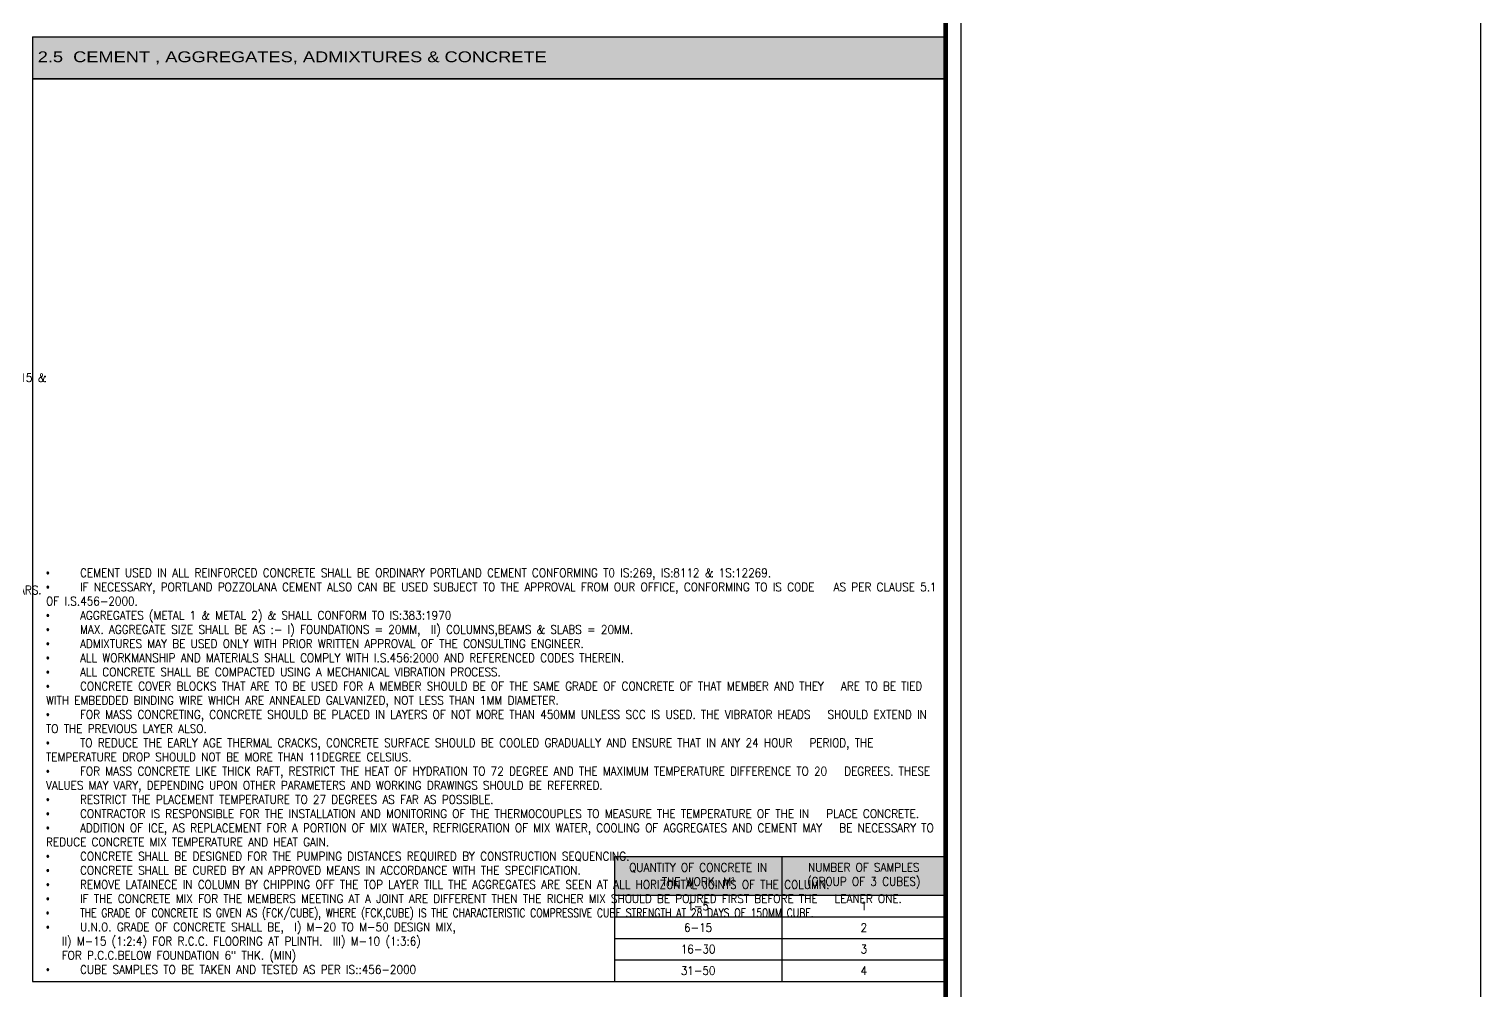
# Model space of a CAD drawing. Header units: inches. Extents: x 74008 to 297778, y 30011 to 129011.
# Drawn here: x 174588 to 220693, y 64811 to 95371 of the extents above; entities that cross this region are included whole.
import ezdxf

# ---------------------------------------------------------------- set-up
doc = ezdxf.new("R2010")
doc.units = ezdxf.units.IN
doc.header["$MEASUREMENT"] = 0
for name, color, linetype in [('BEAM', 7, 'Continuous'), ('BEAM_SCHEDULE', 7, 'Continuous'), ('BORDER', 5, 'Continuous'), ('COLUMN_CENTER', 1, 'Continuous'), ('TITLE_BLOCK', 7, 'Continuous')]:
    doc.layers.add(name, color=color, linetype=linetype)
doc.styles.add('ARIAL', font='arial.ttf')
doc.styles.add('ROMANS', font='romans.shx')
doc.styles.add('Romans25', font='romans.shx', dxfattribs={"width": 0.8, "height": 2.5})
doc.styles.add('Romans35', font='romans.shx', dxfattribs={"width": 0.8, "height": 3.5})

# ---------------------------------------------------------------- blocks, each defined once
blk = doc.blocks.new('*T33')
at = {"layer": 'BEAM_SCHEDULE', "color": 4}
for p, q in [((0, 0), (28990, 0)), ((0, 0), (0, -1329)), ((28990, 0), (28990, -1329)), ((0, -1329), (28990, -1329))]:
    blk.add_line(p, q, dxfattribs=at)
at = {"layer": 'BEAM_SCHEDULE', "color": 58}
blk.add_solid([(0, 0), (0, -1329), (28990, 0), (28990, -1329)], dxfattribs=at)
at = {"layer": 'BEAM_SCHEDULE', "color": 3, "insert": (162, -664), "char_height": 345, "width": 28665.84, "attachment_point": 4, "style": 'ARIAL'}
blk.add_mtext('{\\W1.2;2.5  CEMENT , AGGREGATES, ADMIXTURES & CONCRETE}', dxfattribs=at)
blk = doc.blocks.new('*T36')
at = {"layer": 'BEAM_SCHEDULE', "color": 8}
for p, q in [((0, 0), (10518, 0)), ((0, 0), (0, -1237)), ((5323, 0), (5323, -1237)), ((10518, 0), (10518, -1237))]:
    blk.add_line(p, q, dxfattribs=at)
at = {"layer": 'BEAM_SCHEDULE', "color": 154}
for p, q in [((0, -1237), (10518, -1237)), ((0, -1237), (0, -3973)), ((5323, -1237), (5323, -3973)), ((10518, -1237), (10518, -3973)), ((0, -1921), (10518, -1921)), ((0, -2605), (10518, -2605)), ((0, -3289), (10518, -3289)), ((0, -3973), (10518, -3973))]:
    blk.add_line(p, q, dxfattribs=at)
at = {"layer": 'BEAM_SCHEDULE', "color": 250}
for points in [[(0, 0), (0, -1237), (5323, 0), (5323, -1237)], [(5323, 0), (5323, -1237), (10518, 0), (10518, -1237)]]:
    blk.add_solid(points, dxfattribs=at)
at = {"layer": 'BEAM_SCHEDULE', "color": 3, "char_height": 270, "attachment_point": 5, "style": 'Romans35'}
for s, insert, width in [('{\\W0.9;QUANTITY OF CONCRETE IN THE WORK, M\\fRockwell|b0|i0|c0|p18;³}', (2661, -618), 4998.89), ('{\\W0.9;NUMBER OF SAMPLES (GROUP OF 3 CUBES)}', (7921, -618), 4871.56)]:
    blk.add_mtext(s, dxfattribs=dict(at, insert=insert, width=width))
at = {"layer": 'BEAM_SCHEDULE', "color": 7, "char_height": 270, "attachment_point": 5, "style": 'Romans25'}
for s, insert, width in [('{\\W0.9;1-5    }', (2661, -1579), 4998.89), ('{\\W0.9;1}', (7921, -1579), 4871.56), ('{\\W0.9;6-15}', (2661, -2263), 4998.89), ('{\\W0.9;2}', (7921, -2263), 4871.56), ('{\\W0.9;16-30}', (2661, -2947), 4998.89), ('{\\W0.9;3}', (7921, -2947), 4871.56), ('{\\W0.9;31-50}', (2661, -3631), 4998.89), ('{\\W0.9;4}', (7921, -3631), 4871.56)]:
    blk.add_mtext(s, dxfattribs=dict(at, insert=insert, width=width))

msp = doc.modelspace()

# ---------------------------------------------------------------- linework, layer by layer
at = {"color": 8}
msp.add_lwpolyline([(174702.4, 65114), (203692.2, 65114), (203692.2, 93792.8), (174702.4, 93792.8)], close=True, dxfattribs=at)
at = {"layer": 'BEAM', "color": 224, "const_width": 150}
msp.add_lwpolyline([(144979.9, 44377.1), (203692.2, 44377.1), (203692.2, 128510.7), (144979.9, 128510.7)], close=True, dxfattribs=at)
at = {"layer": 'BORDER'}
msp.add_lwpolyline([(74007.6, 30010.7), (220692.6, 30010.7), (220692.6, 129010.7), (74007.6, 129010.7)], close=True, dxfattribs=at)
at = {"layer": 'TITLE_BLOCK', "color": 3}
msp.add_line((204192.2, 30010.7), (204192.2, 129010.7), dxfattribs=at)

# ---------------------------------------------------------------- block references
for name, p in [('*T33', (174702.4, 95121.3)), ('*T36', (193173.8, 69086.9))]:
    msp.add_blockref(name, p)

# ---------------------------------------------------------------- texts
at = {"layer": 'COLUMN_CENTER', "color": 7, "ltscale": 5, "char_height": 270, "attachment_point": 7, "style": 'ROMANS'}
for s, insert, width in [("{\\fSymbol|b0|i0|c2|p18;\\W0.90000x;·^I}{\\Fromans.SHX;\\W0.90000x;THE REINFORCEMENT DETAILING SHOULD CONFORM TO IS : 13920-2016 TO SATISFY THE DUCTILE DETAILING NORMS IF MENTIONED IN THE }{\\Fromans.SHX;\\W0.90000x;WORKING DRG.}{\\Fromans.SHX;\\H2.66670x;\\W0.90000x; }\\P{\\fSymbol|b0|i0|c2|p18;\\H1.00001x;\\W0.90000x;·^I}{\\Fromans.SHX;\\H1.00001x;\\W0.90000x;ALL REINFORCEMENT STEEL EXCEPT M.S.LUGS FOR INSERT PLATES SHALL BE HIGH YIELD STRENGTH OF DEFORMED BARS CONFORMING TO IS : }{\\Fromans.SHX;\\H2.11113x;\\W0.90000x; }{\\Fromans.SHX;\\H1.00000x;\\W0.90000x;1786-2008(GRADE FE415 & ABOVE )}{\\Fromans.SHX;\\H2.48680x;\\W0.90000x; }\\P{\\fSymbol|b0|i0|c2|p18;\\H1.00002x;\\W0.90000x;·^I}{\\Fromans.SHX;\\H1.00002x;\\W0.90000x;REINFORCEMENT SHALL BE FREE FROM PITTING,LOOSE RUST,MILL SCALES,PAINT,OIL,GREASE,ADHERING EARTH SHUTTERING, OIL SHOULD NOT COME IN }{\\Fromans.SHX;\\H2.45684x;\\W0.90000x; }{\\Fromans.SHX;\\H1.00003x;\\W0.90000x;CONTACT WITH REINFORCEMENT BARS.}{\\Fromans.SHX;\\H2.18117x;\\W0.90000x; }\\P{\\fSymbol|b0|i0|c2|p18;\\H1.00004x;\\W0.90000x;·^I}{\\Fromans.SHX;\\H1.00004x;\\W0.90000x;LUGS IN INSERT PLATES SHALL BE PLAIN M.S.BARS, CONFORMING TO GRADE(S) IS:432 (PART-1) INDICATED AS ∅ PLATES, ANGLES USED AS LUGS, }{\\Fromans.SHX;\\H2.46361x;\\W0.90000x; }{\\Fromans.SHX;\\H1.00005x;\\W0.90000x;SHALL CONFORM TO IS:226/2062 GRADE-A}{\\Fromans.SHX;\\H2.65514x;\\W0.90000x; }\\P{\\fSymbol|b0|i0|c2|p18;\\H1.00003x;\\W0.90000x;·^I}{\\Fromans.SHX;\\H1.00003x;\\W0.90000x;LAPS AND SPLICES SHALL BE PROVIDED WHERE SHOWN ON DRAWINGS. IF LAPS ARE NOT SHOWN ON DRAWINGS, BARS SHALL BE LAPPED USING }{\\Fromans.SHX;\\H2.40078x;\\W0.90000x; }{\\Fromans.SHX;\\H1.00002x;\\W0.90000x;MAXIMUM STOCK LENGTHS EQUAL TO 12M AND ALTERNATE LAPS SHALL BE STAGGERED. DISTANCE BETWEEN THE STAGGERED LAPS SHALL NOT BE }{\\Fromans.SHX;\\H2.19984x;\\W0.90000x; }{\\Fromans.SHX;\\H1.00003x;\\W0.90000x;LESS THAN 1.3 X LAP LENGTH.}{\\Fromans.SHX;\\H2.26676x;\\W0.90000x; }\\P{\\fSymbol|b0|i0|c2|p18;\\H1.00000x;\\W0.90000x;·^I}{\\Fromans.SHX;\\H1.00000x;\\W0.90000x;THE CONTRACTOR IS RESPONSIBLE FOR PROVISION OF, AND SCHEDULING OF  CHAIRS, SPACERS ETC. FOR THE SUPPORT OF REINFORCEMENT. THE }{\\Fromans.SHX;\\H2.24441x;\\W0.90000x; }{\\Fromans.SHX;\\H1.00000x;\\W0.90000x;CONTRACTOR SHALL SUBMIT PROPOSALS FOR SPACERS, CHAIRS, ETC. FOR THE ENGINEER'S  APPROVAL. THE MIN. DIA. OF CHAIRS HAS TO BE }{\\Fromans.SHX;\\H2.44229x;\\W0.90000x; }{\\Fromans.SHX;\\H0.99997x;\\W0.90000x;12MM.}{\\Fromans.SHX;\\H2.47153x;\\W0.90000x; }\\P{\\fSymbol|b0|i0|c2|p18;\\H0.99998x;\\W0.90000x;·^I}{\\Fromans.SHX;\\H0.99998x;\\W0.90000x;CONTRACTOR TO SUPPORT ALL REINFORCEMENT ACCURATELY AND SECURELY ON APPROVED  CHAIRS PRIOR TO PLACING CONCRETE.}{\\Fromans.SHX;\\H2.17606x;\\W0.90000x; }\\P{\\fSymbol|b0|i0|c2|p18;\\H0.99996x;\\W0.90000x;·^I}{\\Fromans.SHX;\\H0.99996x;\\W0.90000x;WELDING AND/OR SITE CUTTING OF REINFORCING SHALL NOT BE PERMITTED UNLESS REVIEWED AND ACCEPTED IN WRITING BY THE ENGINEER.}{\\Fromans.SHX;\\H2.46501x;\\W0.90000x; }\\P{\\fSymbol|b0|i0|c2|p18;\\H0.99996x;\\W0.90000x;·^I}{\\Fromans.SHX;\\H0.99996x;\\W0.90000x;IF THERE ARE LAYERS OF BARS IN BEAMS, SPACER BARS ARE TO BE PROVIDED AT 1M SPACING. DIAMETER OF SPACER BARS SHOULD BE THE }{\\Fromans.SHX;\\H2.46389x;\\W0.90000x; }{\\Fromans.SHX;\\H0.99995x;\\W0.90000x;LARGER DIA OF BARS OR 16MM WHICHEVER IS MIN.}{\\Fromans.SHX;\\H2.17858x;\\W0.90000x; }\\P{\\fSymbol|b0|i0|c2|p18;\\H0.99997x;\\W0.90000x;·^I}{\\Fromans.SHX;\\H0.99997x;\\W0.90000x;IN CASE OF LAP/SPLICE BETWEEN BARS OF DIFFERENT DIAMETERS, THE SMALLER DIAMETER SHALL BE CONSIDERED.}{\\Fromans.SHX;\\H2.46422x;\\W0.90000x; }\\P{\\fSymbol|b0|i0|c2|p18;\\H0.99998x;\\W0.90000x;·^I}{\\Fromans.SHX;\\H0.99998x;\\W0.90000x;ALL STARTER BARS SHALL HAVE A MINIMUM EMBEDMENT LENGTH EQUIVALENT TO THE STRAIGHT TENSION EMBEDMENT LENGTH CORRESPONDING TO }{\\Fromans.SHX;\\H2.46426x;\\W0.90000x; }{\\Fromans.SHX;\\H1.00000x;\\W0.90000x;THE SIZE OF THE BARS.}{\\Fromans.SHX;\\H2.17859x;\\W0.90000x; }\\P{\\fSymbol|b0|i0|c2|p18;\\H1.00002x;\\W0.90000x;·^I}{\\Fromans.SHX;\\H1.00002x;\\W0.90000x;PROVIDE STARTER BARS TO WALLS AND COLUMNS SIMILAR IN NUMBER, SIZE AND SPACING TO THE VERTICAL STEEL IN THE WALL OR COLUMN }{\\Fromans.SHX;\\H2.27384x;\\W0.90000x; }{\\Fromans.SHX;\\H1.00001x;\\W0.90000x;ABOVE OR U.N.O.}{\\Fromans.SHX;\\H2.24212x;\\W0.90000x; }\\P{\\fSymbol|b0|i0|c2|p18;\\H1.00003x;\\W0.90000x;·^I}{\\Fromans.SHX;\\H1.00003x;\\W0.90000x;MECHANICAL COUPLERS ARE PREFERABLE FOR COLUMN LONGITUDINAL BARS WHICH ARE MORE THAN 20MM.}{\\Fromans.SHX;\\H2.25267x;\\W0.90000x; }\\P{\\fSymbol|b0|i0|c2|p18;\\H1.00001x;\\W0.90000x;·^I}{\\Fromans.SHX;\\H1.00001x;\\W0.90000x;ALL DOWELS PROVIDED FOR LAPPING SHALL BE WASHED WITH CEMENT IF LEFT EXPOSED FOR A PERIOD EXCEEDING 10 DAYS.}{\\Fromans.SHX;\\H2.24911x;\\W0.90000x; }\\P{\\fSymbol|b0|i0|c2|p18;\\H1.00000x;\\W0.90000x;·^I}{\\Fromans.SHX;\\H1.00000x;\\W0.90000x;WELDING OF THE REINFORCING BARS SHALL CONFORM TO THE PROVISIONS IN THE RELEVANT CODES.}{\\Fromans.SHX;\\H2.25030x;\\W0.90000x; }\\P{\\fSymbol|b0|i0|c2|p18;\\H1.00001x;\\W0.90000x;·^I}{\\Fromans.SHX;\\H1.00001x;\\W0.90000x;REINFORCING BARS SHALL BE TESTED WHENEVER A NEW LOT OF STEEL ARRIVES AT SITE. SUCH TESTS SHALL BE CONDUCTED FOR EACH DIAMETER }{\\Fromans.SHX;\\H2.24993x;\\W0.90000x; }{\\Fromans.SHX;\\H1.00000x;\\W0.90000x;OF THE REINFORCING BARS IN ACCORDANCE WITH I.S. STANDARDS, IN DESIGNATED LABORATORIES.  }{\\Fromans.SHX;\\H2.25001x;\\W0.90000x; }\\P{\\fSymbol|b0|i0|c2|p18;\\H0.99999x;\\W0.90000x;·^I}{\\Fromans.SHX;\\H0.99999x;\\W0.90000x;LATAINECE OF COLUMN & STEEL SHOULD BE REMOVED AT COLUMN JUNCTION & OPEN SURFACES.}{\\Fromans.SHX;\\H2.24998x;\\W0.90000x; }", (145409.7, 74259.7), 28767), ('{\\fSymbol|b0|i0|c2|p18;\\W0.90000x;·^I}{\\Fromans.SHX;\\W0.90000x;CEMENT USED IN ALL REINFORCED CONCRETE SHALL BE ORDINARY PORTLAND CEMENT CONFORMING T0 IS:269, IS:8112 & 1S:12269.}\\P{\\fSymbol|b0|i0|c2|p18;\\W0.90000x;·^I}{\\Fromans.SHX;\\W0.90000x;IF NECESSARY, PORTLAND POZZOLANA CEMENT ALSO CAN BE USED SUBJECT TO THE APPROVAL FROM OUR OFFICE, CONFORMING TO IS CODE }{\\Fromans.SHX;\\H2.66670x;\\W0.90000x; }{\\Fromans.SHX;\\H1.00001x;\\W0.90000x;AS PER CLAUSE 5.1 OF I.S.456-2000.}{\\Fromans.SHX;\\H2.11113x;\\W0.90000x; }\\P{\\fSymbol|b0|i0|c2|p18;\\H1.00000x;\\W0.90000x;·^I}{\\Fromans.SHX;\\H1.00000x;\\W0.90000x;AGGREGATES (METAL 1 & METAL 2) & SHALL CONFORM TO IS:383:1970}{\\Fromans.SHX;\\H2.48680x;\\W0.90000x; }\\P{\\fSymbol|b0|i0|c2|p18;\\H1.00002x;\\W0.90000x;·^I}{\\Fromans.SHX;\\H1.00002x;\\W0.90000x;MAX. AGGREGATE SIZE SHALL BE AS :- I) FOUNDATIONS = 20MM,  II) COLUMNS,BEAMS & SLABS = 20MM. }{\\Fromans.SHX;\\H2.64734x;\\W0.90000x; }\\P{\\fSymbol|b0|i0|c2|p18;\\H1.00003x;\\W0.90000x;·^I}{\\Fromans.SHX;\\H1.00003x;\\W0.90000x;ADMIXTURES MAY BE USED ONLY WITH PRIOR WRITTEN APPROVAL OF THE CONSULTING ENGINEER.}{\\Fromans.SHX;\\H2.40338x;\\W0.90000x; }\\P{\\fSymbol|b0|i0|c2|p18;\\H1.00005x;\\W0.90000x;·^I}{\\Fromans.SHX;\\H1.00005x;\\W0.90000x;ALL WORKMANSHIP AND MATERIALS SHALL COMPLY WITH I.S.456:2000 AND REFERENCED CODES THEREIN.}{\\Fromans.SHX;\\H2.19900x;\\W0.90000x; }\\P{\\fSymbol|b0|i0|c2|p18;\\H1.00004x;\\W0.90000x;·^I}{\\Fromans.SHX;\\H1.00004x;\\W0.90000x;ALL CONCRETE SHALL BE COMPACTED USING A MECHANICAL VIBRATION PROCESS.}{\\Fromans.SHX;\\H2.26709x;\\W0.90000x; }\\P{\\fSymbol|b0|i0|c2|p18;\\H1.00004x;\\W0.90000x;·^I}{\\Fromans.SHX;\\H1.00004x;\\W0.90000x;CONCRETE COVER BLOCKS THAT ARE TO BE USED FOR A MEMBER SHOULD BE OF THE SAME GRADE OF CONCRETE OF THAT MEMBER AND THEY }{\\Fromans.SHX;\\H2.24438x;\\W0.90000x; }{\\Fromans.SHX;\\H1.00003x;\\W0.90000x;ARE TO BE TIED WITH EMBEDDED BINDING WIRE WHICH ARE ANNEALED GALVANIZED, NOT LESS THAN 1MM DIAMETER.}{\\Fromans.SHX;\\H2.25196x;\\W0.90000x; }\\P{\\fSymbol|b0|i0|c2|p18;\\H1.00003x;\\W0.90000x;·^I}{\\Fromans.SHX;\\H1.00003x;\\W0.90000x;FOR MASS CONCRETING, CONCRETE SHOULD BE PLACED IN LAYERS OF NOT MORE THAN 450MM UNLESS SCC IS USED. THE VIBRATOR HEADS }{\\Fromans.SHX;\\H2.24947x;\\W0.90000x; }{\\Fromans.SHX;\\H1.00005x;\\W0.90000x;SHOULD EXTEND IN TO THE PREVIOUS LAYER ALSO.}{\\Fromans.SHX;\\H2.25030x;\\W0.90000x; }\\P{\\fSymbol|b0|i0|c2|p18;\\H1.00003x;\\W0.90000x;·^I}{\\Fromans.SHX;\\H1.00003x;\\W0.90000x;TO REDUCE THE EARLY AGE THERMAL CRACKS, CONCRETE SURFACE SHOULD BE COOLED GRADUALLY AND ENSURE THAT IN ANY 24 HOUR }{\\Fromans.SHX;\\H2.24998x;\\W0.90000x; }{\\Fromans.SHX;\\H1.00003x;\\W0.90000x;PERIOD, THE TEMPERATURE DROP SHOULD NOT BE MORE THAN 11DEGREE CELSIUS.}{\\Fromans.SHX;\\H2.25006x;\\W0.90000x; }\\P{\\fSymbol|b0|i0|c2|p18;\\H1.00002x;\\W0.90000x;·^I}{\\Fromans.SHX;\\H1.00002x;\\W0.90000x;FOR MASS CONCRETE LIKE THICK RAFT, RESTRICT THE HEAT OF HYDRATION TO 72 DEGREE AND THE MAXIMUM TEMPERATURE DIFFERENCE TO 20 }{\\Fromans.SHX;\\H2.25003x;\\W0.90000x; }{\\Fromans.SHX;\\H1.00003x;\\W0.90000x;DEGREES. THESE VALUES MAY VARY, DEPENDING UPON OTHER PARAMETERS AND WORKING DRAWINGS SHOULD BE REFERRED.}{\\Fromans.SHX;\\H2.25006x;\\W0.90000x; }\\P{\\fSymbol|b0|i0|c2|p18;\\H1.00002x;\\W0.90000x;·^I}{\\Fromans.SHX;\\H1.00002x;\\W0.90000x;RESTRICT THE PLACEMENT TEMPERATURE TO 27 DEGREES AS FAR AS POSSIBLE.}{\\Fromans.SHX;\\H2.25004x;\\W0.90000x; }\\P{\\fSymbol|b0|i0|c2|p18;\\H1.00001x;\\W0.90000x;·^I}{\\Fromans.SHX;\\H1.00001x;\\W0.90000x;CONTRACTOR IS RESPONSIBLE FOR THE INSTALLATION AND MONITORING OF THE THERMOCOUPLES TO MEASURE THE TEMPERATURE OF THE IN }{\\Fromans.SHX;\\H2.25002x;\\W0.90000x; }{\\Fromans.SHX;\\H1.00000x;\\W0.90000x;PLACE CONCRETE.}{\\Fromans.SHX;\\H2.24999x;\\W0.90000x; }\\P{\\fSymbol|b0|i0|c2|p18;\\H0.99999x;\\W0.90000x;·^I}{\\Fromans.SHX;\\H0.99999x;\\W0.90000x;ADDITION OF ICE, AS REPLACEMENT FOR A PORTION OF MIX WATER, REFRIGERATION OF MIX WATER, COOLING OF AGGREGATES AND CEMENT MAY }{\\Fromans.SHX;\\H2.24997x;\\W0.90000x; }{\\Fromans.SHX;\\H0.99998x;\\W0.90000x;BE NECESSARY TO REDUCE CONCRETE MIX TEMPERATURE AND HEAT GAIN.}{\\Fromans.SHX;\\H2.24995x;\\W0.90000x; }\\P{\\fSymbol|b0|i0|c2|p18;\\H0.99997x;\\W0.90000x;·^I}{\\Fromans.SHX;\\H0.99997x;\\W0.90000x;CONCRETE SHALL BE DESIGNED FOR THE PUMPING DISTANCES REQUIRED BY CONSTRUCTION SEQUENCING.}{\\Fromans.SHX;\\H2.24993x;\\W0.90000x; }\\P{\\fSymbol|b0|i0|c2|p18;\\H0.99996x;\\W0.90000x;·^I}{\\Fromans.SHX;\\H0.99996x;\\W0.90000x;CONCRETE SHALL BE CURED BY AN APPROVED MEANS IN ACCORDANCE WITH THE SPECIFICATION.}{\\Fromans.SHX;\\H2.24990x;\\W0.90000x; }\\P{\\fSymbol|b0|i0|c2|p18;\\H0.99995x;\\W0.90000x;·^I}{\\Fromans.SHX;\\H0.99995x;\\W0.90000x;REMOVE LATAINECE IN COLUMN BY CHIPPING OFF THE TOP LAYER TILL THE AGGREGATES ARE SEEN AT ALL HORIZONTAL JOINTS OF THE COLUMN.}{\\Fromans.SHX;\\H2.24988x;\\W0.90000x; }\\P{\\fSymbol|b0|i0|c2|p18;\\H0.99994x;\\W0.90000x;·^I}{\\Fromans.SHX;\\H0.99994x;\\W0.90000x;IF THE CONCRETE MIX FOR THE MEMBERS MEETING AT A JOINT ARE DIFFERENT THEN THE RICHER MIX SHOULD BE POURED FIRST BEFORE THE }{\\Fromans.SHX;\\H2.24986x;\\W0.90000x; }{\\Fromans.SHX;\\H0.99993x;\\W0.90000x;LEANER ONE.}{\\Fromans.SHX;\\H2.24984x;\\W0.90000x; }\\P{\\fSymbol|b0|i0|c2|p18;\\H0.99992x;\\W0.80000x;·^I}{\\Fromans.SHX;\\H0.99992x;\\W0.80000x;THE GRADE OF CONCRETE IS GIVEN AS (FCK/CUBE), WHERE (FCK,CUBE) IS THE CHARACTERISTIC COMPRESSIVE CUBE STRENGTH AT 28 DAYS OF 150MM CUBE.}{\\Fromans.SHX;\\H2.44030x;\\W0.80000x; }\\P{\\fSymbol|b0|i0|c2|p18;\\H0.99994x;\\W0.90000x;·^I}{\\Fromans.SHX;\\H0.99994x;\\W0.90000x;U.N.O. GRADE OF CONCRETE SHALL BE,  I) M-20 TO M-50 DESIGN MIX,  }{\\Fromans.SHX;\\H2.66253x;\\W0.90000x; }\\P{\\Fromans.SHX;\\H0.99994x;\\W0.90000x;   II) M-15 (1:2:4) FOR R.C.C. FLOORING AT PLINTH.  III) M-10 (1:3:6) }{\\Fromans.SHX;\\H2.58845x;\\W0.90000x; }\\P{\\Fromans.SHX;\\H0.99994x;\\W0.90000x;   FOR P.C.C.BELOW FOUNDATION 6" THK. (MIN)}{\\Fromans.SHX;\\H2.61315x;\\W0.90000x; }\\P{\\fSymbol|b0|i0|c2|p18;\\H0.99995x;\\W0.90000x;·^I}{\\Fromans.SHX;\\H0.99995x;\\W0.90000x;CUBE SAMPLES TO BE TAKEN AND TESTED AS PER IS::456-2000}{\\Fromans.SHX;\\H2.41447x;\\W0.90000x; }', (175127.7, 65357.7), 28433.25)]:
    msp.add_mtext(s, dxfattribs=dict(at, insert=insert, width=width))

doc.saveas('drawing.dxf')
